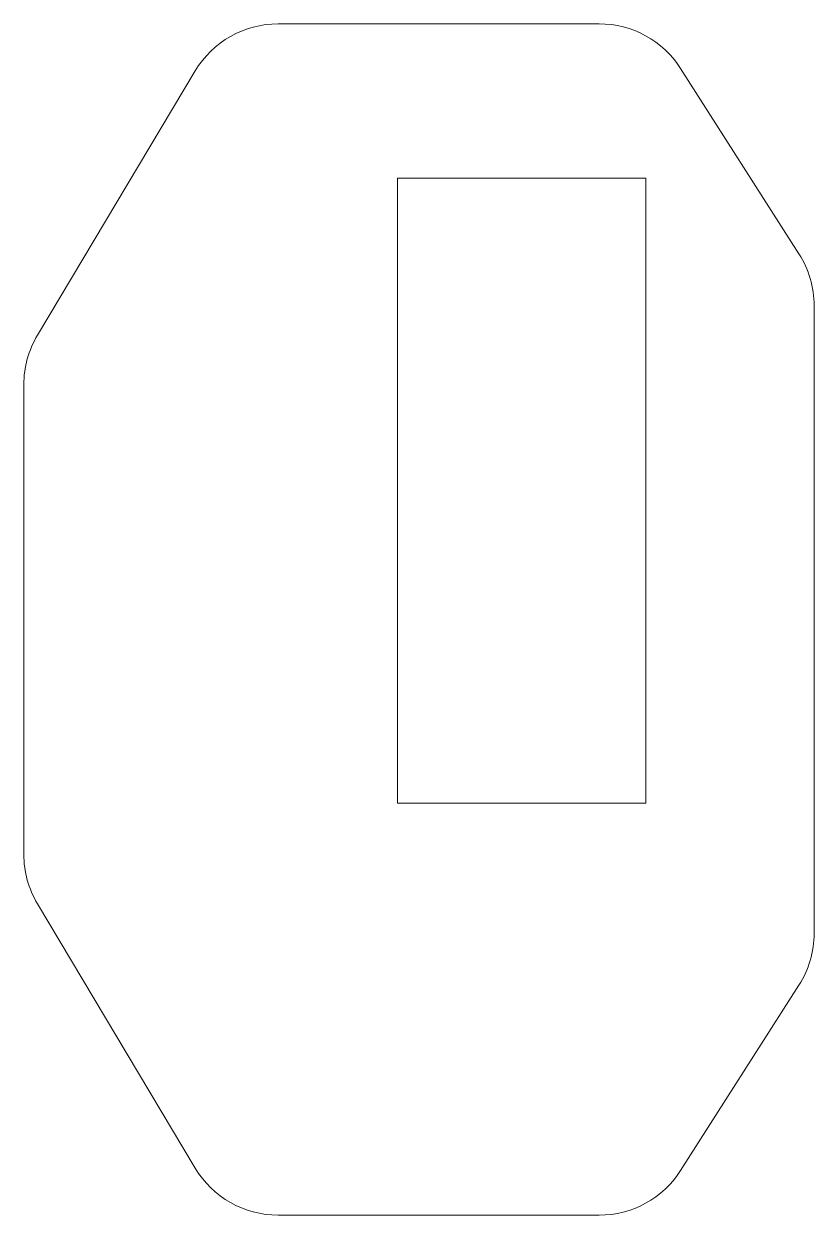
# Model space of a CAD drawing. Header units: millimetres. Extents: x -43.2 to -0.8, y -34.7 to 29.2.
import ezdxf

# ---------------------------------------------------------------- set-up
doc = ezdxf.new("R2010")
doc.units = ezdxf.units.MM

msp = doc.modelspace()

# ---------------------------------------------------------------- linework, layer by layer
at = {"color": 7, "linetype": 'Continuous', "lineweight": 15}
for p, q in [((-12.343, 29.18), (-29.549, 29.18)), ((-33.997, 26.654), (-42.448, 12.492)), ((-1.634, 16.855), (-7.978, 26.788)), ((-9.85, 20.9), (-23.15, 20.9)), ((-23.15, 20.9), (-23.15, -12.6)), ((-9.85, -12.6), (-9.85, 20.9)), ((-0.82, -19.574), (-0.82, 14.067)), ((-43.18, 9.838), (-43.18, -15.345)), ((-23.15, -12.6), (-9.85, -12.6)), ((-42.448, -17.999), (-33.997, -32.161)), ((-7.978, -32.295), (-1.634, -22.362)), ((-29.549, -34.687), (-12.343, -34.687))]:
    msp.add_line(p, q, dxfattribs=at)
for centre, start, end in [((-29.549, 24), 90, 149.17442), ((-12.343, 24), 32.56326, 90), ((-6, 14.067), 0, 32.56326), ((-38, 9.838), 149.17442, 180), ((-38, -15.345), 180, 210.82558), ((-6, -19.574), 327.43674, 0), ((-29.549, -29.507), 210.82558, 270), ((-12.343, -29.507), 270, 327.43674)]:
    msp.add_arc(centre, 5.18, start, end, dxfattribs=at)

doc.saveas('drawing.dxf')
